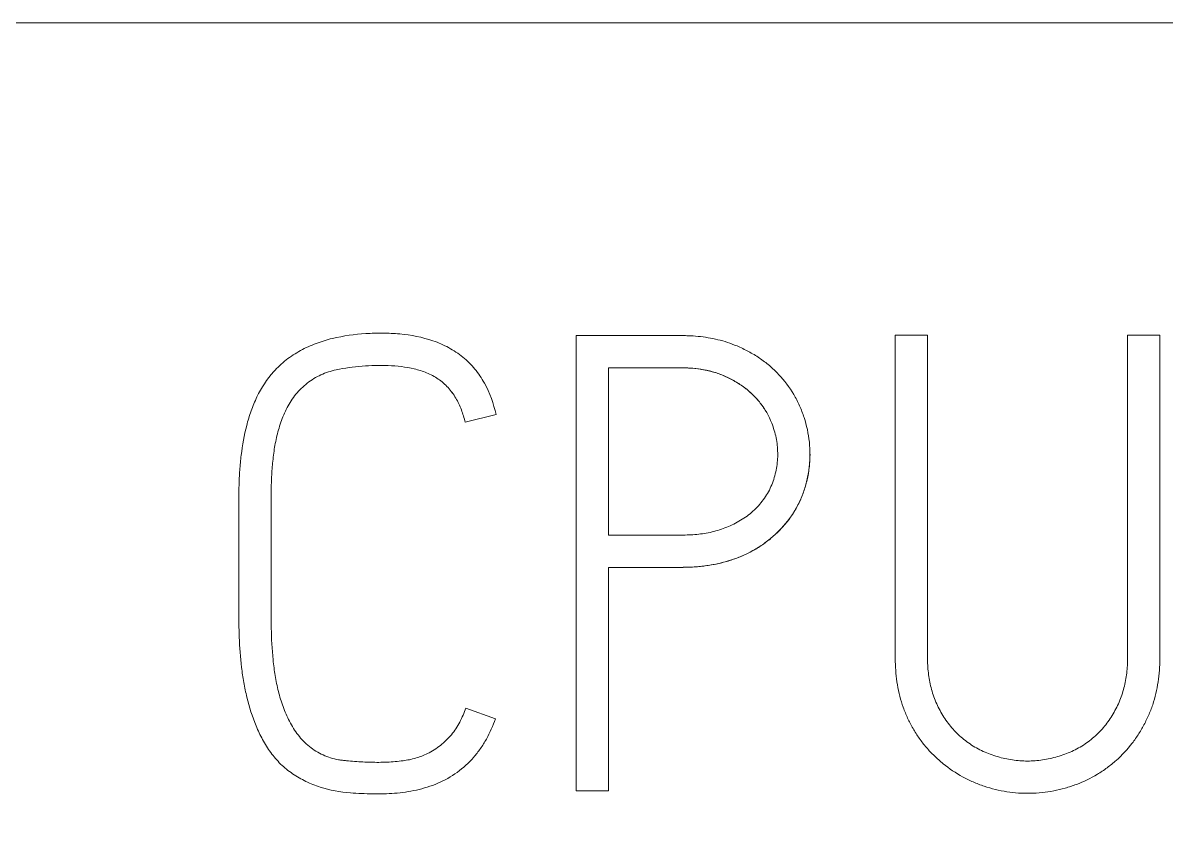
# Model space of a CAD drawing. Header units: millimetres. Extents: x 1359 to 3577, y 1336 to 3557.
# Drawn here: x 2571.012 to 2575.03, y 3327.255 to 3330.083 of the extents above; entities that cross this region are included whole.
import ezdxf

# ---------------------------------------------------------------- set-up
doc = ezdxf.new("R2010")
doc.units = ezdxf.units.MM
doc.set_wipeout_variables(frame=1)
doc.layers.add('000-PI-Oprema', color=30, linetype='Continuous', lineweight=5)

msp = doc.modelspace()

# ---------------------------------------------------------------- wipeouts: each hides what was drawn before it
msp.add_wipeout([(2556.5712, 3330.083), (2626.3712, 3330.083), (2626.3713, 3183.083), (2556.5713, 3183.083)])

# ---------------------------------------------------------------- next in the draw order: linework, layer by layer
at = {"layer": '000-PI-Oprema', "color": 0, "linetype": 'ByBlock', "lineweight": 0}
for p, q in [((2621.2652, 3330.083), (2561.6774, 3330.083)), ((2621.2652, 3330.083), (2561.6774, 3330.083)), ((2572.9567, 3328.9834), (2572.9567, 3327.383)), ((2572.9567, 3328.9834), (2572.9567, 3327.383)), ((2574.1909, 3328.9854), (2574.0775, 3328.9854)), ((2574.1909, 3328.9854), (2574.0775, 3328.9854)), ((2575.008, 3328.9854), (2574.8946, 3328.9854)), ((2575.008, 3328.9854), (2574.8946, 3328.9854)), ((2575.008, 3327.858), (2575.008, 3328.9854)), ((2575.008, 3327.858), (2575.008, 3328.9854)), ((2573.0701, 3328.2819), (2573.0701, 3328.87)), ((2573.0701, 3328.2819), (2573.0701, 3328.87)), ((2572.5664, 3328.6786), (2572.675, 3328.7054)), ((2572.5664, 3328.6786), (2572.675, 3328.7054)), ((2573.0701, 3327.383), (2573.0701, 3328.1685)), ((2573.0701, 3327.383), (2573.0701, 3328.1685)), ((2572.6729, 3327.6361), (2572.5685, 3327.6739)), ((2572.6729, 3327.6361), (2572.5685, 3327.6739)), ((2572.9567, 3327.383), (2573.0701, 3327.383)), ((2572.9567, 3327.383), (2573.0701, 3327.383))]:
    msp.add_line(p, q, dxfattribs=at)
for points, knots in [([(2572.675, 3328.7054), (2572.6663, 3328.7443), (2572.6533, 3328.7816), (2572.6292, 3328.8252), (2572.6239, 3328.8338), (2572.6128, 3328.8503), (2572.6068, 3328.8582), (2572.5879, 3328.8811), (2572.5738, 3328.8952), (2572.5426, 3328.9206), (2572.5259, 3328.9315), (2572.4997, 3328.9457), (2572.4907, 3328.9501), (2572.4723, 3328.958), (2572.4629, 3328.9617), (2572.4156, 3328.978), (2572.3765, 3328.9853), (2572.3267, 3328.9899), (2572.3167, 3328.9906), (2572.2967, 3328.9915), (2572.2867, 3328.9918), (2572.2569, 3328.992), (2572.2371, 3328.9915), (2572.1778, 3328.9879), (2572.1386, 3328.9827), (2572.0902, 3328.9709), (2572.0806, 3328.9683), (2572.0613, 3328.9624), (2572.0518, 3328.9591), (2572.0236, 3328.9485), (2572.0054, 3328.9403), (2571.9792, 3328.9259), (2571.9706, 3328.9208), (2571.9538, 3328.9098), (2571.9456, 3328.9039), (2571.9218, 3328.8852), (2571.9071, 3328.8715), (2571.8936, 3328.8566)], [0, 0, 0, 0, 0.125, 0.125, 0.15625, 0.15625, 0.1875, 0.1875, 0.25, 0.25, 0.3125, 0.3125, 0.34375, 0.34375, 0.375, 0.375, 0.5, 0.5, 0.53125, 0.53125, 0.5625, 0.5625, 0.625, 0.625, 0.75, 0.75, 0.78125, 0.78125, 0.8125, 0.8125, 0.875, 0.875, 0.90625, 0.90625, 0.9375, 0.9375, 1, 1, 1, 1]), ([(2572.675, 3328.7054), (2572.6663, 3328.7443), (2572.6533, 3328.7816), (2572.6292, 3328.8252), (2572.6239, 3328.8338), (2572.6128, 3328.8503), (2572.6068, 3328.8582), (2572.5879, 3328.8811), (2572.5738, 3328.8952), (2572.5426, 3328.9206), (2572.5259, 3328.9315), (2572.4997, 3328.9457), (2572.4907, 3328.9501), (2572.4723, 3328.958), (2572.4629, 3328.9617), (2572.4156, 3328.978), (2572.3765, 3328.9853), (2572.3267, 3328.9899), (2572.3167, 3328.9906), (2572.2967, 3328.9915), (2572.2867, 3328.9918), (2572.2569, 3328.992), (2572.2371, 3328.9915), (2572.1778, 3328.9879), (2572.1386, 3328.9827), (2572.0902, 3328.9709), (2572.0806, 3328.9683), (2572.0613, 3328.9624), (2572.0518, 3328.9591), (2572.0236, 3328.9485), (2572.0054, 3328.9403), (2571.9792, 3328.9259), (2571.9706, 3328.9208), (2571.9538, 3328.9098), (2571.9456, 3328.9039), (2571.9218, 3328.8852), (2571.9071, 3328.8715), (2571.8936, 3328.8566)], [0, 0, 0, 0, 0.125, 0.125, 0.15625, 0.15625, 0.1875, 0.1875, 0.25, 0.25, 0.3125, 0.3125, 0.34375, 0.34375, 0.375, 0.375, 0.5, 0.5, 0.53125, 0.53125, 0.5625, 0.5625, 0.625, 0.625, 0.75, 0.75, 0.78125, 0.78125, 0.8125, 0.8125, 0.875, 0.875, 0.90625, 0.90625, 0.9375, 0.9375, 1, 1, 1, 1]), ([(2573.5218, 3328.9468), (2573.4998, 3328.9562), (2573.4773, 3328.9635), (2573.4317, 3328.9745), (2573.4085, 3328.9783), (2573.3732, 3328.9817), (2573.3614, 3328.9825), (2573.3435, 3328.9831), (2573.3376, 3328.9833), (2573.3257, 3328.9834), (2573.3197, 3328.9834), (2573.29, 3328.9834), (2573.1709, 3328.9834), (2573.0519, 3328.9834), (2572.9567, 3328.9834)], [0, 0, 0, 0, 0.125, 0.125, 0.25, 0.25, 0.3125, 0.3125, 0.34375, 0.34375, 0.375, 0.375, 0.5, 1, 1, 1, 1]), ([(2573.5218, 3328.9468), (2573.4998, 3328.9562), (2573.4773, 3328.9635), (2573.4317, 3328.9745), (2573.4085, 3328.9783), (2573.3732, 3328.9817), (2573.3614, 3328.9825), (2573.3435, 3328.9831), (2573.3376, 3328.9833), (2573.3257, 3328.9834), (2573.3197, 3328.9834), (2573.29, 3328.9834), (2573.1709, 3328.9834), (2573.0519, 3328.9834), (2572.9567, 3328.9834)], [0, 0, 0, 0, 0.125, 0.125, 0.25, 0.25, 0.3125, 0.3125, 0.34375, 0.34375, 0.375, 0.375, 0.5, 1, 1, 1, 1]), ([(2574.0775, 3328.9854), (2574.0775, 3328.7667), (2574.0775, 3328.4387), (2574.0775, 3328.0834), (2574.0775, 3327.933), (2574.0775, 3327.892), (2574.0775, 3327.8647), (2574.0774, 3327.851), (2574.0786, 3327.8101), (2574.081, 3327.7829), (2574.0879, 3327.7422), (2574.0908, 3327.7287), (2574.0975, 3327.7022), (2574.1015, 3327.6892), (2574.1106, 3327.6636), (2574.1158, 3327.651), (2574.1272, 3327.6263), (2574.1335, 3327.6141), (2574.1472, 3327.5902), (2574.1546, 3327.5785), (2574.1703, 3327.5562), (2574.1869, 3327.5346), (2574.2056, 3327.5148), (2574.2253, 3327.4958), (2574.2357, 3327.4868), (2574.268, 3327.4607), (2574.2907, 3327.4454), (2574.3266, 3327.4255), (2574.3389, 3327.4195), (2574.3642, 3327.4084), (2574.3772, 3327.4034), (2574.4165, 3327.3903), (2574.4431, 3327.3838), (2574.4838, 3327.3775), (2574.4975, 3327.376), (2574.5252, 3327.3742), (2574.5391, 3327.3738), (2574.5804, 3327.3746), (2574.6077, 3327.3774), (2574.6482, 3327.3852), (2574.6616, 3327.3884), (2574.6882, 3327.3959), (2574.7014, 3327.4003), (2574.7401, 3327.4148), (2574.7647, 3327.4267), (2574.7999, 3327.4479), (2574.8113, 3327.4556), (2574.8336, 3327.4721), (2574.8443, 3327.4808), (2574.875, 3327.5082), (2574.8936, 3327.5282), (2574.9186, 3327.5608), (2574.9265, 3327.5722), (2574.9413, 3327.5955), (2574.9481, 3327.6074), (2574.9607, 3327.6317), (2574.9666, 3327.644), (2574.9772, 3327.6692), (2574.9819, 3327.6821), (2574.9899, 3327.7084), (2574.9933, 3327.7218), (2574.999, 3327.7488), (2575.0012, 3327.7623), (2575.0065, 3327.8031), (2575.008, 3327.8305), (2575.008, 3327.858)], [0, 0, 0, 0, 0.25, 0.375, 0.40625, 0.421875, 0.421875, 0.4375, 0.4375, 0.46875, 0.46875, 0.484375, 0.484375, 0.5, 0.5, 0.515625, 0.515625, 0.53125, 0.53125, 0.546875, 0.546875, 0.5625, 0.578125, 0.578125, 0.59375, 0.59375, 0.625, 0.625, 0.640625, 0.640625, 0.65625, 0.65625, 0.6875, 0.6875, 0.703125, 0.703125, 0.71875, 0.71875, 0.75, 0.75, 0.765625, 0.765625, 0.78125, 0.78125, 0.8125, 0.8125, 0.828125, 0.828125, 0.84375, 0.84375, 0.875, 0.875, 0.890625, 0.890625, 0.90625, 0.90625, 0.921875, 0.921875, 0.9375, 0.9375, 0.953125, 0.953125, 0.96875, 0.96875, 1, 1, 1, 1]), ([(2574.0775, 3328.9854), (2574.0775, 3328.7667), (2574.0775, 3328.4387), (2574.0775, 3328.0834), (2574.0775, 3327.933), (2574.0775, 3327.892), (2574.0775, 3327.8647), (2574.0774, 3327.851), (2574.0786, 3327.8101), (2574.081, 3327.7829), (2574.0879, 3327.7422), (2574.0908, 3327.7287), (2574.0975, 3327.7022), (2574.1015, 3327.6892), (2574.1106, 3327.6636), (2574.1158, 3327.651), (2574.1272, 3327.6263), (2574.1335, 3327.6141), (2574.1472, 3327.5902), (2574.1546, 3327.5785), (2574.1703, 3327.5562), (2574.1869, 3327.5346), (2574.2056, 3327.5148), (2574.2253, 3327.4958), (2574.2357, 3327.4868), (2574.268, 3327.4607), (2574.2907, 3327.4454), (2574.3266, 3327.4255), (2574.3389, 3327.4195), (2574.3642, 3327.4084), (2574.3772, 3327.4034), (2574.4165, 3327.3903), (2574.4431, 3327.3838), (2574.4838, 3327.3775), (2574.4975, 3327.376), (2574.5252, 3327.3742), (2574.5391, 3327.3738), (2574.5804, 3327.3746), (2574.6077, 3327.3774), (2574.6482, 3327.3852), (2574.6616, 3327.3884), (2574.6882, 3327.3959), (2574.7014, 3327.4003), (2574.7401, 3327.4148), (2574.7647, 3327.4267), (2574.7999, 3327.4479), (2574.8113, 3327.4556), (2574.8336, 3327.4721), (2574.8443, 3327.4808), (2574.875, 3327.5082), (2574.8936, 3327.5282), (2574.9186, 3327.5608), (2574.9265, 3327.5722), (2574.9413, 3327.5955), (2574.9481, 3327.6074), (2574.9607, 3327.6317), (2574.9666, 3327.644), (2574.9772, 3327.6692), (2574.9819, 3327.6821), (2574.9899, 3327.7084), (2574.9933, 3327.7218), (2574.999, 3327.7488), (2575.0012, 3327.7623), (2575.0065, 3327.8031), (2575.008, 3327.8305), (2575.008, 3327.858)], [0, 0, 0, 0, 0.25, 0.375, 0.40625, 0.421875, 0.421875, 0.4375, 0.4375, 0.46875, 0.46875, 0.484375, 0.484375, 0.5, 0.5, 0.515625, 0.515625, 0.53125, 0.53125, 0.546875, 0.546875, 0.5625, 0.578125, 0.578125, 0.59375, 0.59375, 0.625, 0.625, 0.640625, 0.640625, 0.65625, 0.65625, 0.6875, 0.6875, 0.703125, 0.703125, 0.71875, 0.71875, 0.75, 0.75, 0.765625, 0.765625, 0.78125, 0.78125, 0.8125, 0.8125, 0.828125, 0.828125, 0.84375, 0.84375, 0.875, 0.875, 0.890625, 0.890625, 0.90625, 0.90625, 0.921875, 0.921875, 0.9375, 0.9375, 0.953125, 0.953125, 0.96875, 0.96875, 1, 1, 1, 1]), ([(2574.8946, 3328.9854), (2574.8946, 3328.7037), (2574.8946, 3328.3516), (2574.8946, 3327.9818), (2574.8946, 3327.8938), (2574.8946, 3327.8674), (2574.8946, 3327.8586), (2574.8944, 3327.841), (2574.8938, 3327.8234), (2574.8922, 3327.8058), (2574.8901, 3327.7882), (2574.8888, 3327.7794), (2574.8841, 3327.7533), (2574.8798, 3327.7362), (2574.8713, 3327.7112), (2574.8682, 3327.703), (2574.8611, 3327.6867), (2574.8573, 3327.6787), (2574.845, 3327.655), (2574.8266, 3327.6249), (2574.8037, 3327.5979), (2574.7846, 3327.5791), (2574.778, 3327.5731), (2574.7644, 3327.5617), (2574.7434, 3327.5455), (2574.7205, 3327.532), (2574.6964, 3327.5203), (2574.6881, 3327.5167), (2574.6714, 3327.5103), (2574.663, 3327.5075), (2574.6374, 3327.4996), (2574.6201, 3327.4954), (2574.5936, 3327.4909), (2574.5847, 3327.4897), (2574.5669, 3327.4881), (2574.558, 3327.4876), (2574.5314, 3327.4872), (2574.5137, 3327.4882), (2574.4874, 3327.4916), (2574.4786, 3327.493), (2574.461, 3327.4966), (2574.4523, 3327.4987), (2574.4265, 3327.5058), (2574.4097, 3327.5116), (2574.3772, 3327.5258), (2574.3615, 3327.5341), (2574.3313, 3327.5535), (2574.3173, 3327.5644), (2574.2911, 3327.588), (2574.2791, 3327.601), (2574.2626, 3327.6219), (2574.2573, 3327.6292), (2574.2474, 3327.6441), (2574.2382, 3327.6592), (2574.2301, 3327.6749), (2574.2225, 3327.6909), (2574.2189, 3327.699), (2574.2125, 3327.7156), (2574.2097, 3327.7241), (2574.2047, 3327.7412), (2574.2025, 3327.7498), (2574.197, 3327.7757), (2574.1945, 3327.7932), (2574.1921, 3327.8197), (2574.1916, 3327.8286), (2574.1909, 3327.8464), (2574.1909, 3327.8553), (2574.1909, 3327.882), (2574.1909, 3327.971), (2574.1909, 3328.3447), (2574.1909, 3328.7007), (2574.1909, 3328.9854)], [0, 0, 0, 0, 0.25, 0.3125, 0.328125, 0.328125, 0.335938, 0.335938, 0.34375, 0.351563, 0.351563, 0.359375, 0.359375, 0.375, 0.375, 0.382813, 0.382813, 0.390625, 0.390625, 0.40625, 0.421875, 0.421875, 0.429688, 0.429688, 0.4375, 0.453125, 0.453125, 0.460938, 0.460938, 0.46875, 0.46875, 0.484375, 0.484375, 0.492188, 0.492188, 0.5, 0.5, 0.515625, 0.515625, 0.523438, 0.523438, 0.53125, 0.53125, 0.546875, 0.546875, 0.5625, 0.5625, 0.578125, 0.578125, 0.59375, 0.59375, 0.601563, 0.601563, 0.609375, 0.617188, 0.617188, 0.625, 0.625, 0.632813, 0.632813, 0.640625, 0.640625, 0.65625, 0.65625, 0.664063, 0.664063, 0.671875, 0.671875, 0.6875, 0.75, 1, 1, 1, 1]), ([(2574.8946, 3328.9854), (2574.8946, 3328.7037), (2574.8946, 3328.3516), (2574.8946, 3327.9818), (2574.8946, 3327.8938), (2574.8946, 3327.8674), (2574.8946, 3327.8586), (2574.8944, 3327.841), (2574.8938, 3327.8234), (2574.8922, 3327.8058), (2574.8901, 3327.7882), (2574.8888, 3327.7794), (2574.8841, 3327.7533), (2574.8798, 3327.7362), (2574.8713, 3327.7112), (2574.8682, 3327.703), (2574.8611, 3327.6867), (2574.8573, 3327.6787), (2574.845, 3327.655), (2574.8266, 3327.6249), (2574.8037, 3327.5979), (2574.7846, 3327.5791), (2574.778, 3327.5731), (2574.7644, 3327.5617), (2574.7434, 3327.5455), (2574.7205, 3327.532), (2574.6964, 3327.5203), (2574.6881, 3327.5167), (2574.6714, 3327.5103), (2574.663, 3327.5075), (2574.6374, 3327.4996), (2574.6201, 3327.4954), (2574.5936, 3327.4909), (2574.5847, 3327.4897), (2574.5669, 3327.4881), (2574.558, 3327.4876), (2574.5314, 3327.4872), (2574.5137, 3327.4882), (2574.4874, 3327.4916), (2574.4786, 3327.493), (2574.461, 3327.4966), (2574.4523, 3327.4987), (2574.4265, 3327.5058), (2574.4097, 3327.5116), (2574.3772, 3327.5258), (2574.3615, 3327.5341), (2574.3313, 3327.5535), (2574.3173, 3327.5644), (2574.2911, 3327.588), (2574.2791, 3327.601), (2574.2626, 3327.6219), (2574.2573, 3327.6292), (2574.2474, 3327.6441), (2574.2382, 3327.6592), (2574.2301, 3327.6749), (2574.2225, 3327.6909), (2574.2189, 3327.699), (2574.2125, 3327.7156), (2574.2097, 3327.7241), (2574.2047, 3327.7412), (2574.2025, 3327.7498), (2574.197, 3327.7757), (2574.1945, 3327.7932), (2574.1921, 3327.8197), (2574.1916, 3327.8286), (2574.1909, 3327.8464), (2574.1909, 3327.8553), (2574.1909, 3327.882), (2574.1909, 3327.971), (2574.1909, 3328.3447), (2574.1909, 3328.7007), (2574.1909, 3328.9854)], [0, 0, 0, 0, 0.25, 0.3125, 0.328125, 0.328125, 0.335938, 0.335938, 0.34375, 0.351563, 0.351563, 0.359375, 0.359375, 0.375, 0.375, 0.382813, 0.382813, 0.390625, 0.390625, 0.40625, 0.421875, 0.421875, 0.429688, 0.429688, 0.4375, 0.453125, 0.453125, 0.460938, 0.460938, 0.46875, 0.46875, 0.484375, 0.484375, 0.492188, 0.492188, 0.5, 0.5, 0.515625, 0.515625, 0.523438, 0.523438, 0.53125, 0.53125, 0.546875, 0.546875, 0.5625, 0.5625, 0.578125, 0.578125, 0.59375, 0.59375, 0.601563, 0.601563, 0.609375, 0.617188, 0.617188, 0.625, 0.625, 0.632813, 0.632813, 0.640625, 0.640625, 0.65625, 0.65625, 0.664063, 0.664063, 0.671875, 0.671875, 0.6875, 0.75, 1, 1, 1, 1]), ([(2573.0701, 3328.1685), (2573.1285, 3328.1685), (2573.2015, 3328.1685), (2573.2818, 3328.1685), (2573.3037, 3328.1685), (2573.3183, 3328.1685), (2573.3256, 3328.1685), (2573.3621, 3328.1689), (2573.3912, 3328.1709), (2573.4346, 3328.1775), (2573.449, 3328.1802), (2573.4706, 3328.1853), (2573.4778, 3328.1872), (2573.4922, 3328.1913), (2573.4994, 3328.1935), (2573.5349, 3328.2055), (2573.5619, 3328.2178), (2573.6003, 3328.2405), (2573.6127, 3328.2488), (2573.6367, 3328.2669), (2573.648, 3328.2765), (2573.6804, 3328.3069), (2573.6997, 3328.3293), (2573.7246, 3328.3668), (2573.732, 3328.3797), (2573.7451, 3328.4062), (2573.7507, 3328.4198), (2573.7605, 3328.4476), (2573.7647, 3328.4618), (2573.7714, 3328.4909), (2573.774, 3328.5055), (2573.7773, 3328.5349), (2573.7782, 3328.5496), (2573.7783, 3328.5791), (2573.7776, 3328.594), (2573.7729, 3328.6384), (2573.7666, 3328.6673), (2573.7529, 3328.7094), (2573.7476, 3328.7233), (2573.7355, 3328.7506), (2573.715, 3328.79), (2573.6884, 3328.8253), (2573.6629, 3328.8525), (2573.6577, 3328.8579), (2573.6469, 3328.8681), (2573.6303, 3328.883), (2573.6008, 3328.9051), (2573.5753, 3328.9203), (2573.549, 3328.9344), (2573.5355, 3328.9409), (2573.5218, 3328.9468)], [0, 0, 0, 0, 0.125, 0.15625, 0.171875, 0.171875, 0.1875, 0.1875, 0.25, 0.25, 0.28125, 0.28125, 0.296875, 0.296875, 0.3125, 0.3125, 0.375, 0.375, 0.40625, 0.40625, 0.4375, 0.4375, 0.5, 0.5, 0.53125, 0.53125, 0.5625, 0.5625, 0.59375, 0.59375, 0.625, 0.625, 0.65625, 0.65625, 0.6875, 0.6875, 0.75, 0.75, 0.78125, 0.78125, 0.8125, 0.875, 0.875, 0.890625, 0.890625, 0.90625, 0.9375, 0.96875, 0.96875, 1, 1, 1, 1]), ([(2573.0701, 3328.1685), (2573.1285, 3328.1685), (2573.2015, 3328.1685), (2573.2818, 3328.1685), (2573.3037, 3328.1685), (2573.3183, 3328.1685), (2573.3256, 3328.1685), (2573.3621, 3328.1689), (2573.3912, 3328.1709), (2573.4346, 3328.1775), (2573.449, 3328.1802), (2573.4706, 3328.1853), (2573.4778, 3328.1872), (2573.4922, 3328.1913), (2573.4994, 3328.1935), (2573.5349, 3328.2055), (2573.5619, 3328.2178), (2573.6003, 3328.2405), (2573.6127, 3328.2488), (2573.6367, 3328.2669), (2573.648, 3328.2765), (2573.6804, 3328.3069), (2573.6997, 3328.3293), (2573.7246, 3328.3668), (2573.732, 3328.3797), (2573.7451, 3328.4062), (2573.7507, 3328.4198), (2573.7605, 3328.4476), (2573.7647, 3328.4618), (2573.7714, 3328.4909), (2573.774, 3328.5055), (2573.7773, 3328.5349), (2573.7782, 3328.5496), (2573.7783, 3328.5791), (2573.7776, 3328.594), (2573.7729, 3328.6384), (2573.7666, 3328.6673), (2573.7529, 3328.7094), (2573.7476, 3328.7233), (2573.7355, 3328.7506), (2573.715, 3328.79), (2573.6884, 3328.8253), (2573.6629, 3328.8525), (2573.6577, 3328.8579), (2573.6469, 3328.8681), (2573.6303, 3328.883), (2573.6008, 3328.9051), (2573.5753, 3328.9203), (2573.549, 3328.9344), (2573.5355, 3328.9409), (2573.5218, 3328.9468)], [0, 0, 0, 0, 0.125, 0.15625, 0.171875, 0.171875, 0.1875, 0.1875, 0.25, 0.25, 0.28125, 0.28125, 0.296875, 0.296875, 0.3125, 0.3125, 0.375, 0.375, 0.40625, 0.40625, 0.4375, 0.4375, 0.5, 0.5, 0.53125, 0.53125, 0.5625, 0.5625, 0.59375, 0.59375, 0.625, 0.625, 0.65625, 0.65625, 0.6875, 0.6875, 0.75, 0.75, 0.78125, 0.78125, 0.8125, 0.875, 0.875, 0.890625, 0.890625, 0.90625, 0.9375, 0.96875, 0.96875, 1, 1, 1, 1]), ([(2571.8936, 3328.8566), (2571.8693, 3328.8297), (2571.8503, 3328.7998), (2571.827, 3328.7517), (2571.8202, 3328.7351), (2571.8082, 3328.7014), (2571.8031, 3328.6844), (2571.7898, 3328.633), (2571.7837, 3328.5981), (2571.7773, 3328.5452), (2571.7756, 3328.5274), (2571.7731, 3328.4919), (2571.7723, 3328.4741), (2571.7716, 3328.4474), (2571.7714, 3328.4385), (2571.7712, 3328.4207), (2571.7713, 3328.4119), (2571.7713, 3328.3852), (2571.7713, 3328.3318), (2571.7713, 3328.2073), (2571.7713, 3328.1006), (2571.7713, 3328.0117), (2571.7712, 3327.9939), (2571.7715, 3327.9583), (2571.7719, 3327.9406), (2571.774, 3327.8874), (2571.7765, 3327.852), (2571.7829, 3327.7991), (2571.7854, 3327.7815), (2571.7916, 3327.7464), (2571.7953, 3327.729), (2571.8078, 3327.6774), (2571.8182, 3327.6437), (2571.8385, 3327.5948), (2571.846, 3327.5787), (2571.8589, 3327.5552), (2571.8635, 3327.5474), (2571.8731, 3327.5322), (2571.8781, 3327.5248), (2571.8939, 3327.5032), (2571.9054, 3327.4895), (2571.9245, 3327.4707), (2571.9313, 3327.4646), (2571.9454, 3327.4532), (2571.9527, 3327.448), (2571.9751, 3327.4329), (2571.9906, 3327.4238), (2572.0148, 3327.4119), (2572.0231, 3327.4082), (2572.0399, 3327.4014), (2572.0484, 3327.3983), (2572.0915, 3327.3846), (2572.1268, 3327.3777), (2572.1632, 3327.3752)], [0, 0, 0, 0, 0.0625, 0.0625, 0.09375, 0.09375, 0.125, 0.125, 0.1875, 0.1875, 0.21875, 0.21875, 0.25, 0.25, 0.265625, 0.265625, 0.28125, 0.28125, 0.3125, 0.375, 0.5, 0.5, 0.53125, 0.53125, 0.5625, 0.5625, 0.625, 0.625, 0.65625, 0.65625, 0.6875, 0.6875, 0.75, 0.75, 0.78125, 0.78125, 0.796875, 0.796875, 0.8125, 0.8125, 0.84375, 0.84375, 0.859375, 0.859375, 0.875, 0.875, 0.90625, 0.90625, 0.921875, 0.921875, 0.9375, 0.9375, 1, 1, 1, 1]), ([(2571.8936, 3328.8566), (2571.8693, 3328.8297), (2571.8503, 3328.7998), (2571.827, 3328.7517), (2571.8202, 3328.7351), (2571.8082, 3328.7014), (2571.8031, 3328.6844), (2571.7898, 3328.633), (2571.7837, 3328.5981), (2571.7773, 3328.5452), (2571.7756, 3328.5274), (2571.7731, 3328.4919), (2571.7723, 3328.4741), (2571.7716, 3328.4474), (2571.7714, 3328.4385), (2571.7712, 3328.4207), (2571.7713, 3328.4119), (2571.7713, 3328.3852), (2571.7713, 3328.3318), (2571.7713, 3328.2073), (2571.7713, 3328.1006), (2571.7713, 3328.0117), (2571.7712, 3327.9939), (2571.7715, 3327.9583), (2571.7719, 3327.9406), (2571.774, 3327.8874), (2571.7765, 3327.852), (2571.7829, 3327.7991), (2571.7854, 3327.7815), (2571.7916, 3327.7464), (2571.7953, 3327.729), (2571.8078, 3327.6774), (2571.8182, 3327.6437), (2571.8385, 3327.5948), (2571.846, 3327.5787), (2571.8589, 3327.5552), (2571.8635, 3327.5474), (2571.8731, 3327.5322), (2571.8781, 3327.5248), (2571.8939, 3327.5032), (2571.9054, 3327.4895), (2571.9245, 3327.4707), (2571.9313, 3327.4646), (2571.9454, 3327.4532), (2571.9527, 3327.448), (2571.9751, 3327.4329), (2571.9906, 3327.4238), (2572.0148, 3327.4119), (2572.0231, 3327.4082), (2572.0399, 3327.4014), (2572.0484, 3327.3983), (2572.0915, 3327.3846), (2572.1268, 3327.3777), (2572.1632, 3327.3752)], [0, 0, 0, 0, 0.0625, 0.0625, 0.09375, 0.09375, 0.125, 0.125, 0.1875, 0.1875, 0.21875, 0.21875, 0.25, 0.25, 0.265625, 0.265625, 0.28125, 0.28125, 0.3125, 0.375, 0.5, 0.5, 0.53125, 0.53125, 0.5625, 0.5625, 0.625, 0.625, 0.65625, 0.65625, 0.6875, 0.6875, 0.75, 0.75, 0.78125, 0.78125, 0.796875, 0.796875, 0.8125, 0.8125, 0.84375, 0.84375, 0.859375, 0.859375, 0.875, 0.875, 0.90625, 0.90625, 0.921875, 0.921875, 0.9375, 0.9375, 1, 1, 1, 1]), ([(2572.3485, 3327.4886), (2572.3296, 3327.486), (2572.3107, 3327.4843), (2572.2728, 3327.4827), (2572.2539, 3327.4828), (2572.216, 3327.4838), (2572.1971, 3327.4848), (2572.1687, 3327.4869), (2572.1592, 3327.4878), (2572.145, 3327.4892), (2572.1403, 3327.4897), (2572.1309, 3327.4908), (2572.1262, 3327.4914), (2572.1122, 3327.4937), (2572.1029, 3327.4959), (2572.0847, 3327.5015), (2572.0757, 3327.505), (2572.0498, 3327.5169), (2572.034, 3327.5269), (2572.0118, 3327.5446), (2572.0046, 3327.5509), (2571.9913, 3327.5645), (2571.9851, 3327.5717), (2571.9737, 3327.5866), (2571.9683, 3327.5944), (2571.9583, 3327.6105), (2571.9536, 3327.6188), (2571.9407, 3327.644), (2571.9333, 3327.6612), (2571.9235, 3327.6875), (2571.9205, 3327.6964), (2571.9149, 3327.7142), (2571.9123, 3327.7233), (2571.9055, 3327.7506), (2571.9018, 3327.7692), (2571.8958, 3327.8063), (2571.8934, 3327.8249), (2571.8878, 3327.8806), (2571.8859, 3327.9178), (2571.8847, 3327.9737), (2571.8847, 3327.9924), (2571.8847, 3328.0297), (2571.8847, 3328.1229), (2571.8847, 3328.2535), (2571.8847, 3328.3654), (2571.8847, 3328.412), (2571.8847, 3328.4213), (2571.8848, 3328.44), (2571.885, 3328.4493), (2571.8858, 3328.4772), (2571.8867, 3328.4959), (2571.8894, 3328.5331), (2571.8913, 3328.5516), (2571.8963, 3328.5883), (2571.8994, 3328.6066), (2571.9075, 3328.6428), (2571.9126, 3328.6607), (2571.925, 3328.6962), (2571.9322, 3328.7135), (2571.9452, 3328.7384), (2571.9499, 3328.7465), (2571.9601, 3328.7622), (2571.9657, 3328.7699), (2571.9834, 3328.7918), (2571.9969, 3328.8046), (2572.0191, 3328.8217), (2572.0269, 3328.8271), (2572.0431, 3328.8369), (2572.0679, 3328.8501), (2572.0946, 3328.8589), (2572.1132, 3328.8631)], [0, 0, 0, 0, 0.03125, 0.03125, 0.0625, 0.0625, 0.09375, 0.09375, 0.109375, 0.109375, 0.117188, 0.117188, 0.125, 0.125, 0.140625, 0.140625, 0.15625, 0.15625, 0.1875, 0.1875, 0.203125, 0.203125, 0.21875, 0.21875, 0.234375, 0.234375, 0.25, 0.25, 0.28125, 0.28125, 0.296875, 0.296875, 0.3125, 0.3125, 0.34375, 0.34375, 0.375, 0.375, 0.4375, 0.4375, 0.46875, 0.46875, 0.5, 0.625, 0.6875, 0.6875, 0.703125, 0.703125, 0.71875, 0.71875, 0.75, 0.75, 0.78125, 0.78125, 0.8125, 0.8125, 0.84375, 0.84375, 0.875, 0.875, 0.890625, 0.890625, 0.90625, 0.90625, 0.9375, 0.9375, 0.953125, 0.953125, 0.96875, 1, 1, 1, 1]), ([(2572.3485, 3327.4886), (2572.3296, 3327.486), (2572.3107, 3327.4843), (2572.2728, 3327.4827), (2572.2539, 3327.4828), (2572.216, 3327.4838), (2572.1971, 3327.4848), (2572.1687, 3327.4869), (2572.1592, 3327.4878), (2572.145, 3327.4892), (2572.1403, 3327.4897), (2572.1309, 3327.4908), (2572.1262, 3327.4914), (2572.1122, 3327.4937), (2572.1029, 3327.4959), (2572.0847, 3327.5015), (2572.0757, 3327.505), (2572.0498, 3327.5169), (2572.034, 3327.5269), (2572.0118, 3327.5446), (2572.0046, 3327.5509), (2571.9913, 3327.5645), (2571.9851, 3327.5717), (2571.9737, 3327.5866), (2571.9683, 3327.5944), (2571.9583, 3327.6105), (2571.9536, 3327.6188), (2571.9407, 3327.644), (2571.9333, 3327.6612), (2571.9235, 3327.6875), (2571.9205, 3327.6964), (2571.9149, 3327.7142), (2571.9123, 3327.7233), (2571.9055, 3327.7506), (2571.9018, 3327.7692), (2571.8958, 3327.8063), (2571.8934, 3327.8249), (2571.8878, 3327.8806), (2571.8859, 3327.9178), (2571.8847, 3327.9737), (2571.8847, 3327.9924), (2571.8847, 3328.0297), (2571.8847, 3328.1229), (2571.8847, 3328.2535), (2571.8847, 3328.3654), (2571.8847, 3328.412), (2571.8847, 3328.4213), (2571.8848, 3328.44), (2571.885, 3328.4493), (2571.8858, 3328.4772), (2571.8867, 3328.4959), (2571.8894, 3328.5331), (2571.8913, 3328.5516), (2571.8963, 3328.5883), (2571.8994, 3328.6066), (2571.9075, 3328.6428), (2571.9126, 3328.6607), (2571.925, 3328.6962), (2571.9322, 3328.7135), (2571.9452, 3328.7384), (2571.9499, 3328.7465), (2571.9601, 3328.7622), (2571.9657, 3328.7699), (2571.9834, 3328.7918), (2571.9969, 3328.8046), (2572.0191, 3328.8217), (2572.0269, 3328.8271), (2572.0431, 3328.8369), (2572.0679, 3328.8501), (2572.0946, 3328.8589), (2572.1132, 3328.8631)], [0, 0, 0, 0, 0.03125, 0.03125, 0.0625, 0.0625, 0.09375, 0.09375, 0.109375, 0.109375, 0.117188, 0.117188, 0.125, 0.125, 0.140625, 0.140625, 0.15625, 0.15625, 0.1875, 0.1875, 0.203125, 0.203125, 0.21875, 0.21875, 0.234375, 0.234375, 0.25, 0.25, 0.28125, 0.28125, 0.296875, 0.296875, 0.3125, 0.3125, 0.34375, 0.34375, 0.375, 0.375, 0.4375, 0.4375, 0.46875, 0.46875, 0.5, 0.625, 0.6875, 0.6875, 0.703125, 0.703125, 0.71875, 0.71875, 0.75, 0.75, 0.78125, 0.78125, 0.8125, 0.8125, 0.84375, 0.84375, 0.875, 0.875, 0.890625, 0.890625, 0.90625, 0.90625, 0.9375, 0.9375, 0.953125, 0.953125, 0.96875, 1, 1, 1, 1]), ([(2572.1132, 3328.8631), (2572.1433, 3328.8695), (2572.1736, 3328.8736), (2572.2195, 3328.8772), (2572.2349, 3328.8779), (2572.2656, 3328.8786), (2572.281, 3328.8786), (2572.327, 3328.8769), (2572.3578, 3328.8735), (2572.4022, 3328.8628), (2572.4168, 3328.8583), (2572.4382, 3328.8495), (2572.4452, 3328.8462), (2572.4588, 3328.8389), (2572.4654, 3328.835), (2572.4717, 3328.8306)], [0, 0, 0, 0, 0.25, 0.25, 0.375, 0.375, 0.5, 0.5, 0.75, 0.75, 0.875, 0.875, 0.9375, 0.9375, 1, 1, 1, 1]), ([(2572.1132, 3328.8631), (2572.1433, 3328.8695), (2572.1736, 3328.8736), (2572.2195, 3328.8772), (2572.2349, 3328.8779), (2572.2656, 3328.8786), (2572.281, 3328.8786), (2572.327, 3328.8769), (2572.3578, 3328.8735), (2572.4022, 3328.8628), (2572.4168, 3328.8583), (2572.4382, 3328.8495), (2572.4452, 3328.8462), (2572.4588, 3328.8389), (2572.4654, 3328.835), (2572.4717, 3328.8306)], [0, 0, 0, 0, 0.25, 0.25, 0.375, 0.375, 0.5, 0.5, 0.75, 0.75, 0.875, 0.875, 0.9375, 0.9375, 1, 1, 1, 1]), ([(2573.0701, 3328.87), (2573.1246, 3328.87), (2573.2063, 3328.87), (2573.2881, 3328.87), (2573.3221, 3328.87), (2573.3289, 3328.87), (2573.3425, 3328.8697), (2573.3494, 3328.8695), (2573.3698, 3328.8682), (2573.3833, 3328.8667), (2573.4233, 3328.8603), (2573.4493, 3328.8533), (2573.4996, 3328.8318), (2573.5233, 3328.8187), (2573.5559, 3328.7948), (2573.5663, 3328.7861), (2573.586, 3328.767), (2573.5951, 3328.7569), (2573.6118, 3328.7357), (2573.6194, 3328.7245), (2573.6329, 3328.7009), (2573.6388, 3328.6885), (2573.6437, 3328.6757)], [0, 0, 0, 0, 0.25, 0.375, 0.375, 0.40625, 0.40625, 0.4375, 0.4375, 0.5, 0.5, 0.625, 0.625, 0.75, 0.75, 0.8125, 0.8125, 0.875, 0.875, 0.9375, 0.9375, 1, 1, 1, 1]), ([(2573.6437, 3328.6757), (2573.6339, 3328.7014), (2573.6204, 3328.7248), (2573.5993, 3328.7516), (2573.5948, 3328.7569), (2573.5856, 3328.767), (2573.5809, 3328.7719), (2573.5662, 3328.7861), (2573.5558, 3328.7949), (2573.5338, 3328.811), (2573.5221, 3328.8184), (2573.4982, 3328.8317), (2573.4859, 3328.8377), (2573.4608, 3328.8483), (2573.4478, 3328.8528), (2573.4279, 3328.8582), (2573.4212, 3328.8599), (2573.4078, 3328.8627), (2573.3876, 3328.8664), (2573.3674, 3328.8684), (2573.3472, 3328.8696), (2573.3404, 3328.8698), (2573.3269, 3328.87), (2573.3202, 3328.87), (2573.2864, 3328.87), (2573.2053, 3328.87), (2573.1242, 3328.87), (2573.0701, 3328.87)], [0, 0, 0, 0, 0.125, 0.125, 0.15625, 0.15625, 0.1875, 0.1875, 0.25, 0.25, 0.3125, 0.3125, 0.375, 0.375, 0.4375, 0.4375, 0.46875, 0.46875, 0.5, 0.5625, 0.5625, 0.59375, 0.59375, 0.625, 0.625, 0.75, 1, 1, 1, 1]), ([(2573.0701, 3328.87), (2573.1246, 3328.87), (2573.2063, 3328.87), (2573.2881, 3328.87), (2573.3221, 3328.87), (2573.3289, 3328.87), (2573.3425, 3328.8697), (2573.3494, 3328.8695), (2573.3698, 3328.8682), (2573.3833, 3328.8667), (2573.4233, 3328.8603), (2573.4493, 3328.8533), (2573.4996, 3328.8318), (2573.5233, 3328.8187), (2573.5559, 3328.7948), (2573.5663, 3328.7861), (2573.586, 3328.767), (2573.5951, 3328.7569), (2573.6118, 3328.7357), (2573.6194, 3328.7245), (2573.6329, 3328.7009), (2573.6388, 3328.6885), (2573.6437, 3328.6757)], [0, 0, 0, 0, 0.25, 0.375, 0.375, 0.40625, 0.40625, 0.4375, 0.4375, 0.5, 0.5, 0.625, 0.625, 0.75, 0.75, 0.8125, 0.8125, 0.875, 0.875, 0.9375, 0.9375, 1, 1, 1, 1]), ([(2573.6437, 3328.6757), (2573.6339, 3328.7014), (2573.6204, 3328.7248), (2573.5993, 3328.7516), (2573.5948, 3328.7569), (2573.5856, 3328.767), (2573.5809, 3328.7719), (2573.5662, 3328.7861), (2573.5558, 3328.7949), (2573.5338, 3328.811), (2573.5221, 3328.8184), (2573.4982, 3328.8317), (2573.4859, 3328.8377), (2573.4608, 3328.8483), (2573.4478, 3328.8528), (2573.4279, 3328.8582), (2573.4212, 3328.8599), (2573.4078, 3328.8627), (2573.3876, 3328.8664), (2573.3674, 3328.8684), (2573.3472, 3328.8696), (2573.3404, 3328.8698), (2573.3269, 3328.87), (2573.3202, 3328.87), (2573.2864, 3328.87), (2573.2053, 3328.87), (2573.1242, 3328.87), (2573.0701, 3328.87)], [0, 0, 0, 0, 0.125, 0.125, 0.15625, 0.15625, 0.1875, 0.1875, 0.25, 0.25, 0.3125, 0.3125, 0.375, 0.375, 0.4375, 0.4375, 0.46875, 0.46875, 0.5, 0.5625, 0.5625, 0.59375, 0.59375, 0.625, 0.625, 0.75, 1, 1, 1, 1]), ([(2572.4717, 3328.8306), (2572.4845, 3328.8219), (2572.4961, 3328.8118), (2572.5116, 3328.7949), (2572.5165, 3328.7889), (2572.5255, 3328.7766), (2572.5297, 3328.7702), (2572.5413, 3328.7506), (2572.5478, 3328.7368), (2572.5586, 3328.7081), (2572.5629, 3328.6935), (2572.5664, 3328.6786)], [0, 0, 0, 0, 0.25, 0.25, 0.375, 0.375, 0.5, 0.5, 0.75, 0.75, 1, 1, 1, 1]), ([(2572.5664, 3328.6786), (2572.5629, 3328.6935), (2572.5586, 3328.7081), (2572.5505, 3328.7296), (2572.5475, 3328.7367), (2572.5409, 3328.7504), (2572.5374, 3328.7572), (2572.5259, 3328.7767), (2572.517, 3328.789), (2572.4962, 3328.8118), (2572.4845, 3328.8219), (2572.4717, 3328.8306)], [0, 0, 0, 0, 0.25, 0.25, 0.375, 0.375, 0.5, 0.5, 0.75, 0.75, 1, 1, 1, 1]), ([(2572.4717, 3328.8306), (2572.4845, 3328.8219), (2572.4961, 3328.8118), (2572.5116, 3328.7949), (2572.5165, 3328.7889), (2572.5255, 3328.7766), (2572.5297, 3328.7702), (2572.5413, 3328.7506), (2572.5478, 3328.7368), (2572.5586, 3328.7081), (2572.5629, 3328.6935), (2572.5664, 3328.6786)], [0, 0, 0, 0, 0.25, 0.25, 0.375, 0.375, 0.5, 0.5, 0.75, 0.75, 1, 1, 1, 1]), ([(2572.5664, 3328.6786), (2572.5629, 3328.6935), (2572.5586, 3328.7081), (2572.5505, 3328.7296), (2572.5475, 3328.7367), (2572.5409, 3328.7504), (2572.5374, 3328.7572), (2572.5259, 3328.7767), (2572.517, 3328.789), (2572.4962, 3328.8118), (2572.4845, 3328.8219), (2572.4717, 3328.8306)], [0, 0, 0, 0, 0.25, 0.25, 0.375, 0.375, 0.5, 0.5, 0.75, 0.75, 1, 1, 1, 1]), ([(2573.6437, 3328.6757), (2573.6504, 3328.6588), (2573.6581, 3328.633), (2573.6622, 3328.6065), (2573.6641, 3328.5887), (2573.6647, 3328.5796), (2573.6651, 3328.5525), (2573.6637, 3328.5346), (2573.6591, 3328.5083), (2573.6571, 3328.4995), (2573.6523, 3328.4822), (2573.6495, 3328.4735), (2573.6399, 3328.4482), (2573.6318, 3328.4322), (2573.6171, 3328.4098), (2573.6117, 3328.4025), (2573.6002, 3328.3885), (2573.5941, 3328.3818), (2573.5813, 3328.369), (2573.5747, 3328.3629), (2573.5607, 3328.3515), (2573.5534, 3328.3462), (2573.5382, 3328.3361), (2573.5304, 3328.3314), (2573.5145, 3328.3227), (2573.5064, 3328.3187), (2573.4899, 3328.3113), (2573.4816, 3328.3078), (2573.4647, 3328.3015), (2573.4561, 3328.2988), (2573.4385, 3328.294), (2573.4296, 3328.292), (2573.4117, 3328.2885), (2573.4027, 3328.2871), (2573.3759, 3328.2837), (2573.3579, 3328.2825), (2573.3309, 3328.2819), (2573.3219, 3328.2819), (2573.304, 3328.2819), (2573.223, 3328.2819), (2573.1421, 3328.2819), (2573.0701, 3328.2819)], [0, 0, 0, 0, 0.0625, 0.09375, 0.09375, 0.125, 0.125, 0.1875, 0.1875, 0.21875, 0.21875, 0.25, 0.25, 0.3125, 0.3125, 0.34375, 0.34375, 0.375, 0.375, 0.40625, 0.40625, 0.4375, 0.4375, 0.46875, 0.46875, 0.5, 0.5, 0.53125, 0.53125, 0.5625, 0.5625, 0.59375, 0.59375, 0.625, 0.625, 0.6875, 0.6875, 0.71875, 0.71875, 0.75, 1, 1, 1, 1]), ([(2573.6437, 3328.6757), (2573.6504, 3328.6588), (2573.6581, 3328.633), (2573.6622, 3328.6065), (2573.6641, 3328.5887), (2573.6647, 3328.5796), (2573.6651, 3328.5525), (2573.6637, 3328.5346), (2573.6591, 3328.5083), (2573.6571, 3328.4995), (2573.6523, 3328.4822), (2573.6495, 3328.4735), (2573.6399, 3328.4482), (2573.6318, 3328.4322), (2573.6171, 3328.4098), (2573.6117, 3328.4025), (2573.6002, 3328.3885), (2573.5941, 3328.3818), (2573.5813, 3328.369), (2573.5747, 3328.3629), (2573.5607, 3328.3515), (2573.5534, 3328.3462), (2573.5382, 3328.3361), (2573.5304, 3328.3314), (2573.5145, 3328.3227), (2573.5064, 3328.3187), (2573.4899, 3328.3113), (2573.4816, 3328.3078), (2573.4647, 3328.3015), (2573.4561, 3328.2988), (2573.4385, 3328.294), (2573.4296, 3328.292), (2573.4117, 3328.2885), (2573.4027, 3328.2871), (2573.3759, 3328.2837), (2573.3579, 3328.2825), (2573.3309, 3328.2819), (2573.3219, 3328.2819), (2573.304, 3328.2819), (2573.223, 3328.2819), (2573.1421, 3328.2819), (2573.0701, 3328.2819)], [0, 0, 0, 0, 0.0625, 0.09375, 0.09375, 0.125, 0.125, 0.1875, 0.1875, 0.21875, 0.21875, 0.25, 0.25, 0.3125, 0.3125, 0.34375, 0.34375, 0.375, 0.375, 0.40625, 0.40625, 0.4375, 0.4375, 0.46875, 0.46875, 0.5, 0.5, 0.53125, 0.53125, 0.5625, 0.5625, 0.59375, 0.59375, 0.625, 0.625, 0.6875, 0.6875, 0.71875, 0.71875, 0.75, 1, 1, 1, 1]), ([(2573.7783, 3328.566), (2573.7783, 3328.5519), (2573.7775, 3328.5378), (2573.7753, 3328.5165), (2573.7743, 3328.5092), (2573.7719, 3328.4946), (2573.7705, 3328.4873), (2573.7657, 3328.4657), (2573.7617, 3328.4516), (2573.7523, 3328.4239), (2573.7469, 3328.4103), (2573.7342, 3328.3838), (2573.727, 3328.3709), (2573.7029, 3328.3334), (2573.6839, 3328.3108), (2573.6521, 3328.2801), (2573.6408, 3328.2703), (2573.6173, 3328.2521), (2573.593, 3328.2353), (2573.567, 3328.2213), (2573.5403, 3328.2086), (2573.5265, 3328.203), (2573.4844, 3328.1881), (2573.4557, 3328.181), (2573.4121, 3328.1739), (2573.3974, 3328.1722), (2573.3679, 3328.1696), (2573.353, 3328.1689), (2573.3307, 3328.1685), (2573.3232, 3328.1685), (2573.3084, 3328.1685), (2573.286, 3328.1685), (2573.2041, 3328.1685), (2573.1297, 3328.1685), (2573.0701, 3328.1685)], [0, 0, 0, 0, 0.046006, 0.046006, 0.069856, 0.069856, 0.093706, 0.093706, 0.141406, 0.141406, 0.189105, 0.189105, 0.236805, 0.236805, 0.332204, 0.332204, 0.379904, 0.379904, 0.427604, 0.475303, 0.475303, 0.523003, 0.523003, 0.618403, 0.618403, 0.666102, 0.666102, 0.713802, 0.713802, 0.737652, 0.737652, 0.761502, 0.809201, 1, 1, 1, 1]), ([(2573.7783, 3328.566), (2573.7783, 3328.5519), (2573.7775, 3328.5378), (2573.7753, 3328.5165), (2573.7743, 3328.5092), (2573.7719, 3328.4946), (2573.7705, 3328.4873), (2573.7657, 3328.4657), (2573.7617, 3328.4516), (2573.7523, 3328.4239), (2573.7469, 3328.4103), (2573.7342, 3328.3838), (2573.727, 3328.3709), (2573.7029, 3328.3334), (2573.6839, 3328.3108), (2573.6521, 3328.2801), (2573.6408, 3328.2703), (2573.6173, 3328.2521), (2573.593, 3328.2353), (2573.567, 3328.2213), (2573.5403, 3328.2086), (2573.5265, 3328.203), (2573.4844, 3328.1881), (2573.4557, 3328.181), (2573.4121, 3328.1739), (2573.3974, 3328.1722), (2573.3679, 3328.1696), (2573.353, 3328.1689), (2573.3307, 3328.1685), (2573.3232, 3328.1685), (2573.3084, 3328.1685), (2573.286, 3328.1685), (2573.2041, 3328.1685), (2573.1297, 3328.1685), (2573.0701, 3328.1685)], [0, 0, 0, 0, 0.046006, 0.046006, 0.069856, 0.069856, 0.093706, 0.093706, 0.141406, 0.141406, 0.189105, 0.189105, 0.236805, 0.236805, 0.332204, 0.332204, 0.379904, 0.379904, 0.427604, 0.475303, 0.475303, 0.523003, 0.523003, 0.618403, 0.618403, 0.666102, 0.666102, 0.713802, 0.713802, 0.737652, 0.737652, 0.761502, 0.809201, 1, 1, 1, 1]), ([(2572.5685, 3327.6739), (2572.5627, 3327.6569), (2572.5559, 3327.6404), (2572.5434, 3327.6166), (2572.5389, 3327.6088), (2572.5291, 3327.5938), (2572.5238, 3327.5867), (2572.5124, 3327.5731), (2572.5062, 3327.5666), (2572.4934, 3327.5542), (2572.4866, 3327.5482), (2572.4656, 3327.5315), (2572.4505, 3327.5218), (2572.4343, 3327.5138)], [0, 0, 0, 0, 0.25, 0.25, 0.375, 0.375, 0.5, 0.5, 0.625, 0.625, 0.75, 0.75, 1, 1, 1, 1]), ([(2572.5685, 3327.6739), (2572.5627, 3327.6569), (2572.5559, 3327.6404), (2572.5434, 3327.6166), (2572.5389, 3327.6088), (2572.5291, 3327.5938), (2572.5238, 3327.5867), (2572.5124, 3327.5731), (2572.5062, 3327.5666), (2572.4934, 3327.5542), (2572.4866, 3327.5482), (2572.4656, 3327.5315), (2572.4505, 3327.5218), (2572.4343, 3327.5138)], [0, 0, 0, 0, 0.25, 0.25, 0.375, 0.375, 0.5, 0.5, 0.625, 0.625, 0.75, 0.75, 1, 1, 1, 1]), ([(2572.1632, 3327.3752), (2572.1891, 3327.3738), (2572.2151, 3327.3727), (2572.2539, 3327.372), (2572.2669, 3327.3719), (2572.2927, 3327.3724), (2572.3056, 3327.373), (2572.3441, 3327.3761), (2572.3698, 3327.3797), (2572.4079, 3327.3882), (2572.4207, 3327.3916), (2572.4458, 3327.3996), (2572.4581, 3327.4041), (2572.4942, 3327.4196), (2572.517, 3327.4323), (2572.5599, 3327.4632), (2572.5791, 3327.4808), (2572.6047, 3327.5102), (2572.6127, 3327.5205), (2572.6278, 3327.5421), (2572.6347, 3327.5533), (2572.6537, 3327.5875), (2572.6642, 3327.6114), (2572.6729, 3327.6361)], [0, 0, 0, 0, 0.125, 0.125, 0.1875, 0.1875, 0.25, 0.25, 0.375, 0.375, 0.4375, 0.4375, 0.5, 0.5, 0.625, 0.625, 0.75, 0.75, 0.8125, 0.8125, 0.875, 0.875, 1, 1, 1, 1]), ([(2572.1632, 3327.3752), (2572.1891, 3327.3738), (2572.2151, 3327.3727), (2572.2539, 3327.372), (2572.2669, 3327.3719), (2572.2927, 3327.3724), (2572.3056, 3327.373), (2572.3441, 3327.3761), (2572.3698, 3327.3797), (2572.4079, 3327.3882), (2572.4207, 3327.3916), (2572.4458, 3327.3996), (2572.4581, 3327.4041), (2572.4942, 3327.4196), (2572.517, 3327.4323), (2572.5599, 3327.4632), (2572.5791, 3327.4808), (2572.6047, 3327.5102), (2572.6127, 3327.5205), (2572.6278, 3327.5421), (2572.6347, 3327.5533), (2572.6537, 3327.5875), (2572.6642, 3327.6114), (2572.6729, 3327.6361)], [0, 0, 0, 0, 0.125, 0.125, 0.1875, 0.1875, 0.25, 0.25, 0.375, 0.375, 0.4375, 0.4375, 0.5, 0.5, 0.625, 0.625, 0.75, 0.75, 0.8125, 0.8125, 0.875, 0.875, 1, 1, 1, 1]), ([(2572.4343, 3327.5138), (2572.4208, 3327.5074), (2572.4068, 3327.502), (2572.378, 3327.4935), (2572.3634, 3327.4905), (2572.3485, 3327.4886)], [0, 0, 0, 0, 0.5, 0.5, 1, 1, 1, 1]), ([(2572.4343, 3327.5138), (2572.4208, 3327.5074), (2572.4068, 3327.502), (2572.378, 3327.4935), (2572.3634, 3327.4905), (2572.3485, 3327.4886)], [0, 0, 0, 0, 0.5, 0.5, 1, 1, 1, 1])]:
    msp.add_open_spline(points, degree=3, knots=knots, dxfattribs=at)

doc.saveas('drawing.dxf')
